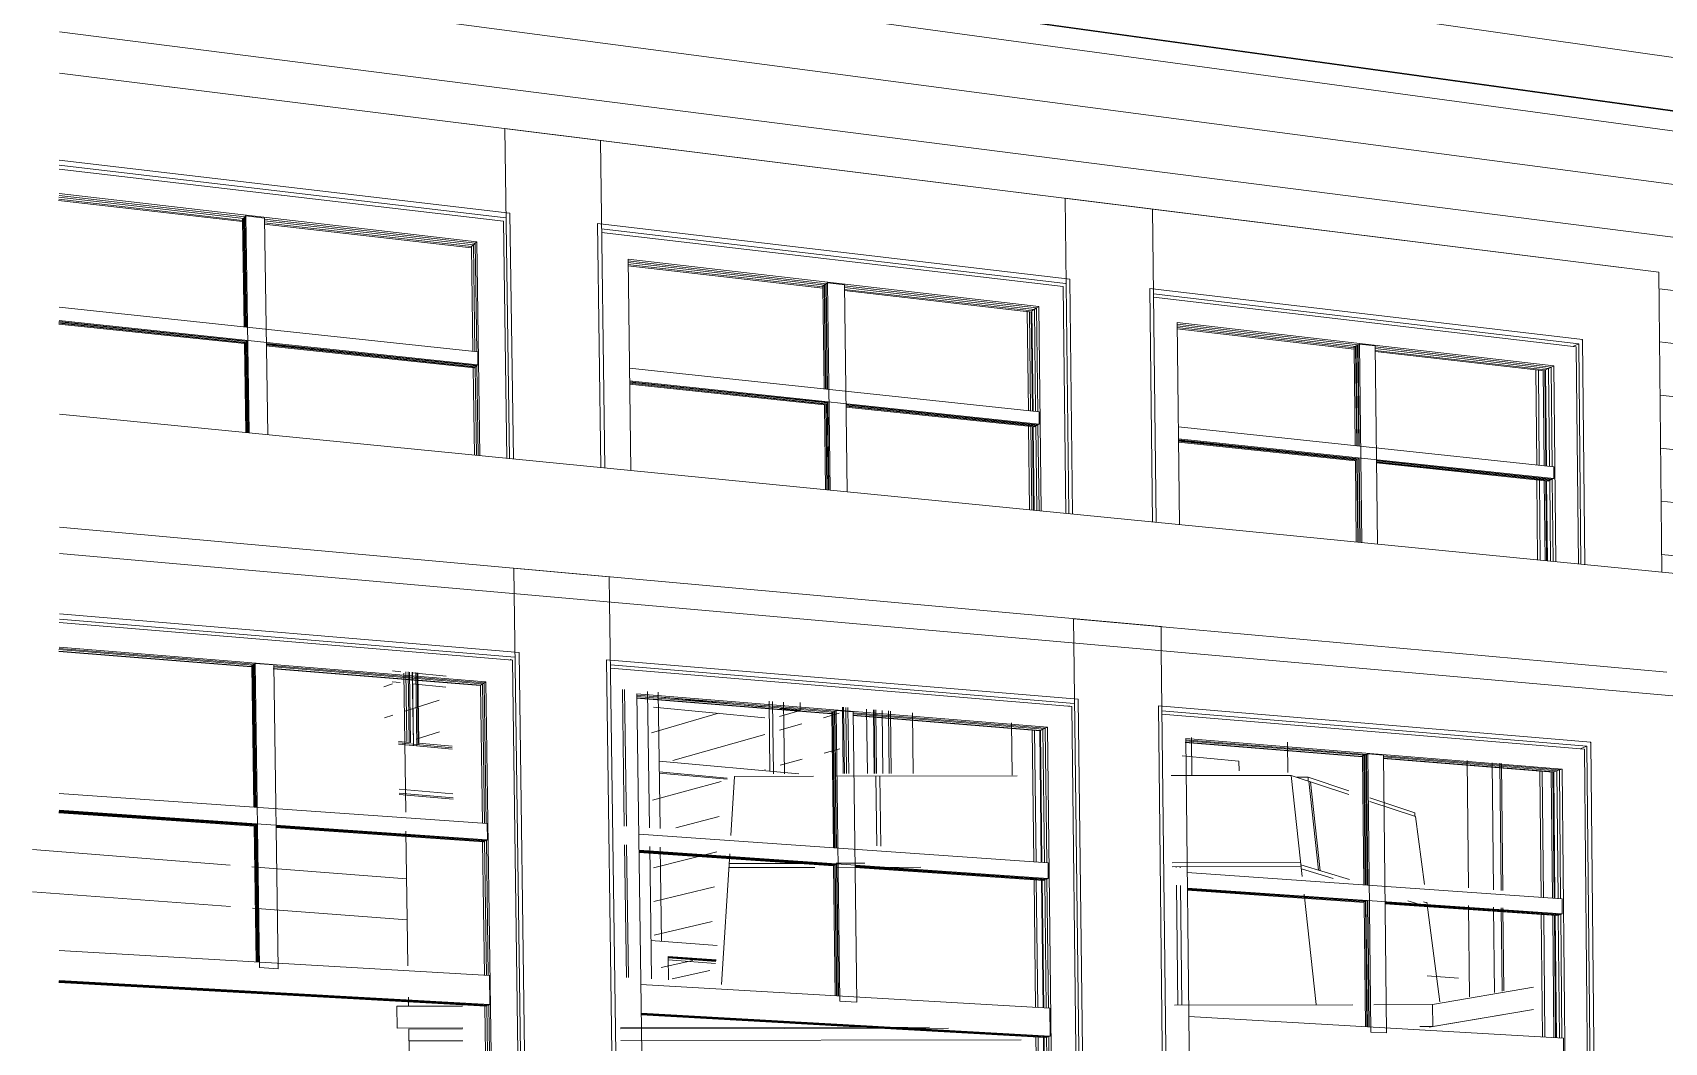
# Model space of a CAD drawing. Header units: inches. Extents: x 490.8 to 498.2, y -67.1 to -6.9.
# Drawn here: x 493.9886 to 494.2692, y -56.0626 to -55.889 of the extents above; entities that cross this region are included whole.
import ezdxf

# ---------------------------------------------------------------- set-up
doc = ezdxf.new("R2010")
doc.units = ezdxf.units.IN
doc.header["$MEASUREMENT"] = 0
for name, color, linetype, lineweight in [('A-DOOR', 31, 'Continuous', 13), ('A-DOOR-FRAM', 31, 'Continuous', 9), ('A-GLAZ', 151, 'Continuous', 13), ('A-WALL', 113, 'Continuous', 13), ('A-WALL-PATT', 111, 'Continuous', 13), ('I-WALL', 2, 'Continuous', 13), ('L-SITE-WALL', 31, 'Continuous', 13), ('M-HVAC-CDFF', 50, 'Continuous', 9), ('Q-CASE', 31, 'Continuous', 9)]:
    doc.layers.add(name, color=color, linetype=linetype, lineweight=lineweight)

# ---------------------------------------------------------------- blocks, each defined once
blk = doc.blocks.new('FP_31-Back Patio1')
at = {"layer": 'A-WALL-PATT', "lineweight": 9}
blk.add_line((63.95379, -55.85368), (64.33869, -55.90862), dxfattribs=at)
blk = doc.blocks.new('FP_51-Back Patio1')
at = {"layer": 'A-WALL-PATT', "lineweight": 9}
for p, q in [((64.00959, -56.00144), (64.01104, -56.00096)), ((64.01318, -56.00565), (64.01909, -56.00373)), ((64.00967, -56.00679), (64.01112, -56.00632)), ((64.05561, -56.00937), (64.06715, -56.00597)), ((64.07763, -56.00893), (64.08143, -56.00785)), ((64.0852, -56.00677), (64.0879, -56.006)), ((64.01511, -56.01045), (64.01917, -56.00918)), ((64.05927, -56.01415), (64.07509, -56.00965)), ((64.08528, -56.01287), (64.08798, -56.01213)), ((64.07508, -56.01567), (64.07517, -56.01565)), ((64.07771, -56.01495), (64.08151, -56.01391)), ((64.05577, -56.02097), (64.06761, -56.01772)), ((64.05978, -56.02573), (64.06722, -56.02376)), ((64.05593, -56.03257), (64.06683, -56.0298)), ((64.056, -56.03837), (64.06644, -56.03582)), ((64.05608, -56.04416), (64.06606, -56.04182)), ((64.05728, -56.04971), (64.06272, -56.04849))]:
    blk.add_line(p, q, dxfattribs=at)
blk = doc.blocks.new('FP_57-Back Patio1')
at = {"layer": 'A-WALL-PATT', "lineweight": 9}
for p, q in [((63.95378, -55.86808), (64.33858, -55.92058)), ((63.95378, -55.87847), (64.33864, -55.92924)), ((63.95377, -55.88885), (64.3387, -55.93788)), ((64.22888, -55.93303), (64.33876, -55.94653)), ((64.22897, -55.94217), (64.33882, -55.95517)), ((64.22905, -55.95131), (64.33888, -55.96381)), ((64.22914, -55.96045), (64.33894, -55.97244)), ((64.22923, -55.96958), (64.339, -55.98107)), ((64.22931, -55.9787), (64.33906, -55.9897))]:
    blk.add_line(p, q, dxfattribs=at)
blk = doc.blocks.new('FP_59-Back Patio1')
at = {"layer": 'A-WALL-PATT', "lineweight": 9}
for p, q in [((64.09435, -56.0288), (64.0942, -56.01683)), ((64.09504, -56.02885), (64.09489, -56.01683)), ((64.08367, -56.0325), (64.0689, -56.03253)), ((64.08366, -56.03181), (64.06894, -56.03183)), ((64.09231, -56.03179), (64.08738, -56.0318)), ((64.10195, -56.03247), (64.08739, -56.0325)), ((64.16725, -56.03166), (64.14513, -56.0317)), ((64.16733, -56.03235), (64.14514, -56.03239)), ((64.14583, -56.0325), (64.14583, -56.03239)), ((64.14652, -56.03255), (64.14652, -56.03239)), ((64.1461, -56.05612), (64.14587, -56.03556)), ((64.14679, -56.05612), (64.14656, -56.03561)), ((64.15065, -56.13331), (64.15047, -56.11783)), ((64.15134, -56.13331), (64.15116, -56.11783)), ((64.09078, -56.13404), (64.06248, -56.13405)), ((64.09078, -56.13335), (64.06252, -56.13336)), ((64.17834, -56.1333), (64.1477, -56.13331)), ((64.17841, -56.13399), (64.1477, -56.13401)), ((64.09114, -56.16194), (64.06072, -56.16195)), ((64.18146, -56.16192), (64.14802, -56.16193)), ((64.09115, -56.16263), (64.06067, -56.16264)), ((64.16037, -56.16262), (64.14803, -56.16262)), ((64.15098, -56.16288), (64.15098, -56.16262)), ((64.15167, -56.16286), (64.15167, -56.16262))]:
    blk.add_line(p, q, dxfattribs=at)
blk = doc.blocks.new('FP_60-Back Patio1')
at = {"layer": 'A-WALL-PATT', "lineweight": 9}
for p, q in [((64.17031, -56.03299), (64.16864, -56.01769)), ((64.17059, -56.03307), (64.16892, -56.01779)), ((64.17565, -56.03459), (64.1673, -56.03208)), ((64.17283, -56.03441), (64.16737, -56.03277)), ((64.18904, -56.03927), (64.18566, -56.03826)), ((64.18895, -56.03861), (64.18839, -56.03844)), ((64.17954, -56.13334), (64.17833, -56.13322)), ((64.17959, -56.13402), (64.17841, -56.13391)), ((64.18152, -56.16171), (64.18144, -56.16171))]:
    blk.add_line(p, q, dxfattribs=at)
blk = doc.blocks.new('FP_65-Back Patio1')
at = {"layer": 'M-HVAC-CDFF'}
blk.add_line((64.11763, -56.01667), (64.11752, -56.00763), dxfattribs=at)
blk = doc.blocks.new('FP_66-Back Patio1')
at = {"layer": 'M-HVAC-CDFF'}
blk.add_line((64.14846, -56.01016), (64.14853, -56.01657), dxfattribs=at)

msp = doc.modelspace()

# ---------------------------------------------------------------- linework, layer by layer
at = {"layer": 'A-DOOR'}
for p, q in [((494.05293, -56.01088), (494.05275, -55.99887)), ((494.05295, -56.01088), (494.05277, -55.99887)), ((494.05336, -56.01092), (494.05319, -55.99891)), ((494.0536, -56.01103), (494.05343, -55.99893)), ((494.05407, -56.01132), (494.05389, -55.99897)), ((494.05411, -56.01157), (494.05393, -55.99897)), ((494.0545, -55.99902), (494.05469, -56.01163)), ((494.05472, -55.99904), (494.0549, -56.0114)), ((494.05482, -55.99904), (494.05499, -56.01117)), ((494.05152, -56.01084), (494.05347, -56.01101)), ((494.05153, -56.01109), (494.06077, -56.01193)), ((494.05351, -56.01102), (494.0536, -56.01103)), ((494.05489, -56.01114), (494.05497, -56.01115)), ((494.05497, -56.01115), (494.06076, -56.01168))]:
    msp.add_line(p, q, dxfattribs=at)
at = {"layer": 'A-DOOR', "lineweight": 9}
for p, q in [((494.06077, -56.01218), (494.05154, -56.01134)), ((494.05165, -56.01904), (494.06088, -56.01984)), ((494.06088, -56.01986), (494.05165, -56.01906)), ((494.06089, -56.02054), (494.05165, -56.01975)), ((494.05165, -56.02), (494.06089, -56.0208))]:
    msp.add_line(p, q, dxfattribs=at)
at = {"layer": 'A-DOOR-FRAM'}
for p, q in [((494.19605, -56.01426), (494.18626, -56.01331)), ((494.19606, -56.01591), (494.19605, -56.01426))]:
    msp.add_line(p, q, dxfattribs=at)
at = {"layer": 'A-GLAZ', "lineweight": 9}
for p, q in [((494.08624, -55.90755), (493.99319, -55.89599)), ((494.18119, -55.91935), (494.0698, -55.90551)), ((494.0698, -55.90551), (494.0706, -55.96219)), ((494.08701, -55.96381), (494.08624, -55.90755)), ((494.06956, -55.9214), (493.99317, -55.91246)), ((493.99318, -55.91091), (494.07069, -55.92004)), ((493.99318, -55.91182), (494.06996, -55.92083)), ((494.02466, -55.92148), (493.99307, -55.91785)), ((494.02469, -55.92128), (493.9931, -55.91765)), ((493.99312, -55.9173), (494.0249, -55.92095)), ((494.02511, -55.92067), (493.99314, -55.91699)), ((494.02511, -55.92067), (493.99314, -55.91699)), ((493.99314, -55.91699), (494.02511, -55.92067)), ((493.99317, -55.91667), (494.06501, -55.92495)), ((494.26827, -55.93017), (494.16615, -55.91748)), ((494.16615, -55.91748), (494.16679, -55.97168)), ((494.07069, -55.92004), (494.07129, -55.96226)), ((494.18181, -55.97316), (494.18119, -55.91935)), ((494.06404, -55.92599), (494.02842, -55.92191)), ((494.06406, -55.9258), (494.02844, -55.92171)), ((494.02846, -55.92136), (494.0644, -55.92549)), ((494.0647, -55.92522), (494.02848, -55.92106)), ((494.0647, -55.92522), (494.02848, -55.92106)), ((494.02848, -55.92106), (494.0647, -55.92522)), ((494.07013, -55.96214), (494.06956, -55.9214)), ((494.08633, -55.96374), (494.08575, -55.92181)), ((494.08575, -55.92181), (494.16694, -55.93137)), ((494.08644, -55.92276), (494.16624, -55.93213)), ((494.16582, -55.93267), (494.08644, -55.92338)), ((494.06406, -55.9258), (494.0647, -55.92522)), ((494.06432, -55.9438), (494.06406, -55.9258)), ((494.0647, -55.92522), (494.0644, -55.92549)), ((494.0644, -55.92549), (494.06466, -55.94385)), ((494.0647, -55.92522), (494.06501, -55.92495)), ((494.06496, -55.94388), (494.0647, -55.92522)), ((494.06496, -55.94388), (494.0647, -55.92522)), ((494.0647, -55.92522), (494.06496, -55.94388)), ((494.06501, -55.92495), (494.06553, -55.96169)), ((494.12448, -55.93293), (494.09093, -55.92908)), ((494.1245, -55.93273), (494.09095, -55.92888)), ((494.09097, -55.92854), (494.12478, -55.93243)), ((494.12506, -55.93217), (494.09098, -55.92825)), ((494.12506, -55.93217), (494.09098, -55.92825)), ((494.09098, -55.92825), (494.12506, -55.93217)), ((494.09149, -55.96425), (494.091, -55.92794)), ((494.091, -55.92794), (494.16165, -55.93608)), ((494.16694, -55.93137), (494.16742, -55.97174)), ((494.26876, -55.98174), (494.26827, -55.93017)), ((494.16042, -55.93705), (494.12816, -55.93335)), ((494.16044, -55.93686), (494.12818, -55.93316)), ((494.1282, -55.93282), (494.16087, -55.93658)), ((494.16125, -55.93634), (494.12821, -55.93253)), ((494.16125, -55.93634), (494.12821, -55.93253)), ((494.12821, -55.93253), (494.16125, -55.93634)), ((494.16628, -55.97163), (494.16582, -55.93267)), ((494.18119, -55.9731), (494.18073, -55.93299)), ((494.18073, -55.93299), (494.25516, -55.94176)), ((494.18135, -55.9339), (494.25449, -55.94248)), ((494.25405, -55.943), (494.18135, -55.93449)), ((494.15985, -55.95394), (494.15964, -55.93691)), ((494.16022, -55.95398), (494.16002, -55.93696)), ((494.16002, -55.93696), (494.16022, -55.95398)), ((494.16053, -55.95405), (494.16033, -55.93703)), ((494.16044, -55.93686), (494.16125, -55.93634)), ((494.16064, -55.95408), (494.16044, -55.93686)), ((494.16125, -55.93634), (494.16087, -55.93658)), ((494.16087, -55.93658), (494.16108, -55.95413)), ((494.16125, -55.93634), (494.16165, -55.93608)), ((494.16146, -55.95418), (494.16125, -55.93634)), ((494.16146, -55.95418), (494.16125, -55.93634)), ((494.16125, -55.93634), (494.16146, -55.95418)), ((494.16165, -55.93608), (494.16206, -55.97121)), ((494.21584, -55.94341), (494.18538, -55.93991)), ((494.21586, -55.94322), (494.1854, -55.93972)), ((494.18541, -55.9394), (494.2162, -55.94294)), ((494.21654, -55.9427), (494.18542, -55.93912)), ((494.21654, -55.9427), (494.18542, -55.93912)), ((494.18542, -55.93912), (494.21654, -55.9427)), ((494.18583, -55.97356), (494.18543, -55.93882)), ((494.18543, -55.93882), (494.25021, -55.94629)), ((494.21947, -55.94331), (494.2493, -55.94674)), ((494.24974, -55.94652), (494.21948, -55.94304)), ((494.24974, -55.94652), (494.21948, -55.94304)), ((494.21948, -55.94304), (494.24974, -55.94652)), ((494.25359, -55.94293), (494.25449, -55.94248)), ((494.25442, -55.98032), (494.25405, -55.943)), ((494.25449, -55.94248), (494.25486, -55.98037)), ((494.25503, -55.94182), (494.25516, -55.94176)), ((494.25516, -55.94176), (494.25554, -55.98044)), ((494.06521, -55.96165), (494.06499, -55.94625)), ((494.06521, -55.96165), (494.06499, -55.94625)), ((494.06499, -55.94625), (494.06521, -55.96165)), ((494.24865, -55.94717), (494.21945, -55.94382)), ((494.24878, -55.947), (494.21946, -55.94363)), ((494.24974, -55.94652), (494.25021, -55.94629)), ((494.25021, -55.94629), (494.25054, -55.97994)), ((494.06457, -55.96157), (494.06436, -55.94662)), ((494.0647, -55.94644), (494.06491, -55.96161)), ((494.24726, -55.96326), (494.2471, -55.94694)), ((494.2477, -55.96332), (494.24754, -55.947)), ((494.24754, -55.947), (494.2477, -55.96332)), ((494.24853, -55.96344), (494.24837, -55.94713)), ((494.24877, -55.94711), (494.24865, -55.94717)), ((494.24881, -55.96347), (494.24865, -55.94717)), ((494.24878, -55.947), (494.24974, -55.94652)), ((494.24895, -55.9635), (494.24878, -55.947)), ((494.24974, -55.94652), (494.2493, -55.94674)), ((494.2493, -55.94674), (494.24946, -55.96356)), ((494.24991, -55.96361), (494.24974, -55.94652)), ((494.24991, -55.96361), (494.24974, -55.94652)), ((494.24974, -55.94652), (494.24991, -55.96361)), ((494.16005, -55.97094), (494.15988, -55.95663)), ((494.16042, -55.97099), (494.16025, -55.95668)), ((494.16025, -55.95668), (494.16042, -55.97099)), ((494.16074, -55.97105), (494.16056, -55.95674)), ((494.16085, -55.97107), (494.16067, -55.95677)), ((494.16111, -55.95661), (494.16128, -55.97112)), ((494.16167, -55.97117), (494.16149, -55.95644)), ((494.16167, -55.97117), (494.16149, -55.95644)), ((494.16149, -55.95644), (494.16167, -55.97117)), ((494.24742, -55.97957), (494.24728, -55.96585)), ((494.24786, -55.97962), (494.24773, -55.9659)), ((494.24773, -55.9659), (494.24786, -55.97962)), ((494.24949, -55.96593), (494.24963, -55.97984)), ((494.25008, -55.97989), (494.24994, -55.96578)), ((494.25008, -55.97989), (494.24994, -55.96578)), ((494.24994, -55.96578), (494.25008, -55.97989)), ((494.24869, -55.97973), (494.24856, -55.96602)), ((494.24897, -55.97976), (494.24884, -55.96605)), ((494.24911, -55.97978), (494.24897, -55.96608)), ((494.08777, -55.98255), (493.9932, -55.97403)), ((494.07141, -55.98546), (494.07135, -55.98107)), ((494.18265, -55.99111), (494.07135, -55.98107)), ((494.08777, -55.98255), (494.08783, -55.98691)), ((494.07397, -56.16831), (494.07141, -55.98546)), ((494.08783, -55.98691), (494.09031, -56.1684)), ((494.07111, -55.99688), (493.99318, -55.99041)), ((493.99319, -55.98982), (494.07151, -55.99634)), ((493.9932, -55.98894), (494.07224, -55.99555)), ((494.16767, -55.99395), (494.16762, -55.98975)), ((494.26966, -55.99895), (494.16762, -55.98975)), ((494.18265, -55.99111), (494.1827, -55.99527)), ((494.16974, -56.16883), (494.16767, -55.99395)), ((494.02623, -55.99805), (493.99308, -55.99537)), ((494.02626, -55.99799), (493.99311, -55.99531)), ((493.99313, -55.99506), (494.02648, -55.99776)), ((494.02669, -55.99756), (493.99316, -55.99485)), ((494.02669, -55.99756), (493.99316, -55.99485)), ((493.99316, -55.99485), (494.02669, -55.99756)), ((493.99318, -55.99462), (494.06655, -56.00058)), ((494.07072, -55.99684), (494.07084, -55.99676)), ((494.07084, -55.99673), (494.07084, -55.99685)), ((494.07224, -55.99555), (494.07466, -56.16832)), ((494.1827, -55.99527), (494.18469, -56.16892)), ((494.06558, -56.00123), (494.02999, -55.99836)), ((494.06561, -56.00117), (494.03002, -55.99829)), ((494.03004, -55.99805), (494.06595, -56.00096)), ((494.06624, -56.00077), (494.03005, -55.99784)), ((494.06624, -56.00077), (494.03005, -55.99784)), ((494.03005, -55.99784), (494.06624, -56.00077)), ((494.07351, -56.16831), (494.07111, -55.99688)), ((494.08963, -56.1684), (494.08729, -55.99681)), ((494.08729, -55.99681), (494.16842, -56.00359)), ((494.08797, -55.99771), (494.16771, -56.00435)), ((494.16729, -56.00486), (494.08797, -55.99828)), ((494.06561, -56.00117), (494.06624, -56.00077)), ((494.06594, -56.02488), (494.06561, -56.00117)), ((494.06624, -56.00077), (494.06595, -56.00096)), ((494.06595, -56.00096), (494.06629, -56.02491)), ((494.06655, -56.00058), (494.06624, -56.00077)), ((494.06659, -56.02493), (494.06624, -56.00077)), ((494.06659, -56.02493), (494.06624, -56.00077)), ((494.06624, -56.00077), (494.06659, -56.02493)), ((494.06655, -56.00058), (494.06892, -56.16828)), ((494.09034, -56.02541), (494.09002, -56.0019)), ((494.09038, -56.00193), (494.0907, -56.02544)), ((494.09468, -56.02572), (494.09436, -56.00226)), ((494.0965, -56.02583), (494.09618, -56.00239)), ((494.12597, -56.00611), (494.09245, -56.0034)), ((494.126, -56.00606), (494.09248, -56.00334)), ((494.12656, -56.00566), (494.0925, -56.0029)), ((494.12656, -56.00566), (494.0925, -56.0029)), ((494.0925, -56.0029), (494.12656, -56.00566)), ((494.0925, -56.00311), (494.12628, -56.00584)), ((494.09477, -56.16842), (494.09253, -56.00268)), ((494.09253, -56.00268), (494.16312, -56.00841)), ((494.12806, -56.00497), (494.12821, -56.01639)), ((494.12821, -56.01639), (494.12806, -56.00497)), ((494.12858, -56.01639), (494.12843, -56.005)), ((494.12881, -56.00504), (494.12895, -56.01639)), ((494.16671, -56.0048), (494.16687, -56.00473)), ((494.16687, -56.00471), (494.16687, -56.00482)), ((494.16923, -56.16883), (494.16729, -56.00486)), ((494.16842, -56.00359), (494.17036, -56.16884)), ((494.18407, -56.16891), (494.18219, -56.00475)), ((494.18219, -56.00475), (494.25657, -56.01097)), ((494.16188, -56.00902), (494.12965, -56.00641)), ((494.16191, -56.00896), (494.12968, -56.00635)), ((494.12969, -56.00612), (494.16234, -56.00876)), ((494.16272, -56.00859), (494.12971, -56.00591)), ((494.16272, -56.00859), (494.12971, -56.00591)), ((494.12971, -56.00591), (494.16272, -56.00859)), ((494.13216, -56.01638), (494.13202, -56.0053)), ((494.13483, -56.01638), (494.13469, -56.00552)), ((494.13576, -56.00561), (494.13589, -56.01638)), ((494.13589, -56.01638), (494.13576, -56.00561)), ((494.13613, -56.00565), (494.13627, -56.01638)), ((494.14004, -56.01637), (494.13991, -56.00595)), ((494.18281, -56.0056), (494.25589, -56.01169)), ((494.25545, -56.01218), (494.18281, -56.00615)), ((494.16077, -56.03148), (494.1605, -56.00886)), ((494.16115, -56.03152), (494.16088, -56.00889)), ((494.16088, -56.00889), (494.16115, -56.03152)), ((494.16206, -56.03161), (494.16179, -56.009)), ((494.16191, -56.00896), (494.16272, -56.00859)), ((494.16218, -56.03163), (494.16191, -56.00896)), ((494.16272, -56.00859), (494.16234, -56.00876)), ((494.16234, -56.00876), (494.16262, -56.03167)), ((494.16312, -56.00841), (494.16272, -56.00859)), ((494.163, -56.0317), (494.16272, -56.00859)), ((494.163, -56.0317), (494.16272, -56.00859)), ((494.16272, -56.00859), (494.163, -56.0317)), ((494.16312, -56.00841), (494.16503, -56.16881)), ((494.18686, -56.01075), (494.21763, -56.01324)), ((494.21797, -56.01307), (494.18687, -56.01055)), ((494.21797, -56.01307), (494.18687, -56.01055)), ((494.18687, -56.01055), (494.21797, -56.01307)), ((494.18869, -56.16894), (494.18689, -56.01034)), ((494.18689, -56.01034), (494.25162, -56.01559)), ((494.21727, -56.01349), (494.18683, -56.01103)), ((494.21729, -56.01344), (494.18685, -56.01098)), ((494.2209, -56.0135), (494.2507, -56.01592)), ((494.25115, -56.01576), (494.22091, -56.01331)), ((494.25115, -56.01576), (494.22091, -56.01331)), ((494.22091, -56.01331), (494.25115, -56.01576)), ((494.25471, -56.01211), (494.25589, -56.01169)), ((494.25699, -56.16931), (494.25545, -56.01218)), ((494.25589, -56.01169), (494.25743, -56.16931)), ((494.25657, -56.01097), (494.25643, -56.01101)), ((494.25657, -56.01097), (494.25811, -56.16932)), ((494.25005, -56.01614), (494.22087, -56.01378)), ((494.25018, -56.0161), (494.22089, -56.01373)), ((494.248, -56.03761), (494.24778, -56.01592)), ((494.24844, -56.03764), (494.24822, -56.01596)), ((494.24822, -56.01596), (494.24844, -56.03764)), ((494.24998, -56.03778), (494.24977, -56.01611)), ((494.25017, -56.0161), (494.25005, -56.01614)), ((494.25026, -56.0378), (494.25005, -56.01614)), ((494.25018, -56.0161), (494.25115, -56.01576)), ((494.2504, -56.03782), (494.25018, -56.0161)), ((494.25115, -56.01576), (494.2507, -56.01592)), ((494.2507, -56.01592), (494.25092, -56.03786)), ((494.25162, -56.01559), (494.25115, -56.01576)), ((494.25137, -56.0379), (494.25115, -56.01576)), ((494.25137, -56.0379), (494.25115, -56.01576)), ((494.25115, -56.01576), (494.25137, -56.0379)), ((494.25162, -56.01559), (494.25314, -56.16929)), ((494.06631, -56.05103), (494.06599, -56.0281)), ((494.06633, -56.02802), (494.06666, -56.05105)), ((494.06696, -56.05107), (494.06663, -56.02786)), ((494.06696, -56.05107), (494.06663, -56.02786)), ((494.06663, -56.02786), (494.06696, -56.05107)), ((494.0907, -56.05143), (494.09039, -56.02862)), ((494.09075, -56.02865), (494.09106, -56.05145)), ((494.09503, -56.05168), (494.09472, -56.02892)), ((494.09676, -56.04522), (494.09654, -56.02903)), ((494.16107, -56.05652), (494.16081, -56.03457)), ((494.16145, -56.05654), (494.16119, -56.0346)), ((494.16119, -56.0346), (494.16145, -56.05654)), ((494.16236, -56.05662), (494.1621, -56.03469)), ((494.16248, -56.05664), (494.16221, -56.03471)), ((494.16265, -56.03464), (494.16291, -56.05667)), ((494.1633, -56.0567), (494.16303, -56.0345)), ((494.1633, -56.0567), (494.16303, -56.0345)), ((494.16303, -56.0345), (494.1633, -56.0567)), ((494.24824, -56.06161), (494.24803, -56.04057)), ((494.24868, -56.06164), (494.24847, -56.0406)), ((494.24847, -56.0406), (494.24868, -56.06164)), ((494.25022, -56.06175), (494.25001, -56.04073)), ((494.2505, -56.06177), (494.25029, -56.04076)), ((494.25064, -56.06179), (494.25043, -56.04077)), ((494.25095, -56.04071), (494.25116, -56.06182)), ((494.2516, -56.06185), (494.25139, -56.04058)), ((494.2516, -56.06185), (494.25139, -56.04058)), ((494.25139, -56.04058), (494.2516, -56.06185)), ((494.10629, -56.04593), (494.0949, -56.04509)), ((494.1061, -56.04867), (494.09789, -56.04807)), ((494.10612, -56.04851), (494.0979, -56.04791)), ((494.10611, -56.04861), (494.0979, -56.04802)), ((494.0979, -56.04802), (494.10611, -56.04861)), ((494.0979, -56.04802), (494.10611, -56.04861)), ((494.09797, -56.05185), (494.09791, -56.0478)), ((494.09791, -56.0478), (494.10614, -56.0484)), ((494.06797, -56.16827), (494.06639, -56.05636)), ((494.06673, -56.0563), (494.06831, -56.16828)), ((494.06861, -56.16828), (494.06703, -56.05617)), ((494.06861, -56.16828), (494.06703, -56.05617)), ((494.06703, -56.05617), (494.06861, -56.16828)), ((494.16242, -56.16864), (494.16114, -56.06163)), ((494.16279, -56.16864), (494.16151, -56.06165)), ((494.16151, -56.06165), (494.16279, -56.16864)), ((494.1637, -56.16865), (494.16242, -56.06173)), ((494.16381, -56.1688), (494.16254, -56.06174)), ((494.16297, -56.06169), (494.16425, -56.1688)), ((494.16463, -56.1688), (494.16335, -56.06157)), ((494.16463, -56.1688), (494.16335, -56.06157)), ((494.16335, -56.06157), (494.16463, -56.1688))]:
    msp.add_line(p, q, dxfattribs=at)
at = {"layer": 'A-GLAZ'}
for p, q in [((494.0247, -55.92111), (494.02485, -55.92094)), ((494.0249, -55.92095), (494.02485, -55.92094)), ((494.02485, -55.92094), (494.02513, -55.93963)), ((494.0249, -55.92089), (494.02506, -55.92072)), ((494.02519, -55.93964), (494.0249, -55.92089)), ((494.02511, -55.92073), (494.02506, -55.92072)), ((494.02506, -55.92072), (494.02534, -55.93966)), ((494.02511, -55.92067), (494.02526, -55.9205)), ((494.0254, -55.93966), (494.02511, -55.92067)), ((494.02849, -55.92088), (494.02526, -55.9205)), ((494.02526, -55.9205), (494.02583, -55.95777)), ((494.02904, -55.95808), (494.02849, -55.92088)), ((494.02498, -55.93961), (494.0247, -55.92111)), ((494.12479, -55.93237), (494.12499, -55.93222)), ((494.12506, -55.93223), (494.12499, -55.93222)), ((494.12499, -55.93222), (494.12523, -55.95031)), ((494.12506, -55.93217), (494.12527, -55.93202)), ((494.1253, -55.95032), (494.12506, -55.93217)), ((494.12822, -55.93236), (494.12527, -55.93202)), ((494.12527, -55.93202), (494.12573, -55.9676)), ((494.12451, -55.93257), (494.12472, -55.93242)), ((494.12473, -55.95025), (494.12451, -55.93257)), ((494.12478, -55.93243), (494.12472, -55.93242)), ((494.12472, -55.93242), (494.12494, -55.95028)), ((494.12501, -55.95028), (494.12479, -55.93237)), ((494.12867, -55.96791), (494.12822, -55.93236)), ((494.06514, -55.94391), (493.99315, -55.93623)), ((494.02502, -55.94247), (493.9931, -55.93911)), ((494.02522, -55.94227), (493.99312, -55.93889)), ((493.99312, -55.93894), (494.02522, -55.94233)), ((493.99313, -55.93872), (494.02543, -55.94213)), ((494.02543, -55.94207), (493.99314, -55.93866)), ((493.99315, -55.93849), (494.06517, -55.9461)), ((494.02525, -55.9577), (494.02502, -55.94247)), ((494.02517, -55.94227), (494.02541, -55.95772)), ((494.02546, -55.95772), (494.02522, -55.94227)), ((494.02538, -55.94206), (494.02562, -55.95774)), ((494.02567, -55.95775), (494.02543, -55.94207)), ((494.06452, -55.94664), (494.02877, -55.94287)), ((494.06476, -55.94644), (494.02878, -55.94265)), ((494.02878, -55.9427), (494.0647, -55.94649)), ((494.02879, -55.94248), (494.06494, -55.9463)), ((494.06499, -55.94625), (494.0288, -55.94243)), ((494.21587, -55.94307), (494.21612, -55.94293)), ((494.21605, -55.95999), (494.21587, -55.94307)), ((494.2162, -55.94294), (494.21612, -55.94293)), ((494.21612, -55.94293), (494.2163, -55.96002)), ((494.2162, -55.94288), (494.21646, -55.94274)), ((494.21639, -55.96003), (494.2162, -55.94288)), ((494.21654, -55.94275), (494.21646, -55.94274)), ((494.21646, -55.94274), (494.21664, -55.96006)), ((494.21654, -55.9427), (494.21679, -55.94256)), ((494.21672, -55.96007), (494.21654, -55.9427)), ((494.21949, -55.94287), (494.21679, -55.94256)), ((494.21679, -55.94256), (494.21716, -55.97665)), ((494.21985, -55.97691), (494.21949, -55.94287)), ((494.06494, -55.9463), (494.06494, -55.94624)), ((494.06517, -55.9461), (494.06499, -55.94625)), ((494.06517, -55.9461), (494.06514, -55.94391)), ((494.0647, -55.94649), (494.06452, -55.94664)), ((494.0647, -55.94649), (494.0647, -55.94644)), ((494.06494, -55.9463), (494.06476, -55.94644)), ((494.16169, -55.95421), (494.09124, -55.94669)), ((494.12533, -55.95262), (494.09126, -55.94902)), ((494.09126, -55.94908), (494.12532, -55.95267)), ((494.09127, -55.94886), (494.16172, -55.95631)), ((494.12477, -55.95299), (494.09124, -55.94945)), ((494.12505, -55.9528), (494.09125, -55.94924)), ((494.09125, -55.94929), (494.12504, -55.95286)), ((494.12495, -55.96754), (494.12477, -55.95299)), ((494.12498, -55.9528), (494.12517, -55.96756)), ((494.12524, -55.96757), (494.12505, -55.9528)), ((494.12526, -55.95261), (494.12545, -55.96759)), ((494.12552, -55.9676), (494.12533, -55.95262)), ((494.12845, -55.95322), (494.16111, -55.95666)), ((494.16089, -55.9568), (494.12845, -55.95338)), ((494.12846, -55.95301), (494.16142, -55.95648)), ((494.16119, -55.95662), (494.12846, -55.95316)), ((494.16149, -55.95644), (494.12847, -55.95295)), ((494.16172, -55.95631), (494.16169, -55.95421)), ((494.16111, -55.95666), (494.16089, -55.9568)), ((494.16111, -55.95666), (494.16111, -55.95661)), ((494.16142, -55.95648), (494.16119, -55.95662)), ((494.16142, -55.95648), (494.16141, -55.95643)), ((494.16172, -55.95631), (494.16149, -55.95644)), ((494.25018, -55.96365), (494.18563, -55.95676)), ((494.21607, -55.96261), (494.18563, -55.9594)), ((494.21641, -55.96244), (494.18564, -55.9592)), ((494.18564, -55.95925), (494.21641, -55.9625)), ((494.18565, -55.95884), (494.2502, -55.96566)), ((494.21675, -55.96228), (494.18565, -55.95899)), ((494.18565, -55.95904), (494.21675, -55.96233)), ((494.21622, -55.97654), (494.21607, -55.96261)), ((494.21633, -55.96243), (494.21648, -55.97657)), ((494.21656, -55.97658), (494.21641, -55.96244)), ((494.21666, -55.96227), (494.21682, -55.97661)), ((494.2169, -55.97662), (494.21675, -55.96228)), ((494.24958, -55.96594), (494.21968, -55.96279)), ((494.21968, -55.96284), (494.24949, -55.96598)), ((494.24922, -55.96611), (494.21968, -55.96299)), ((494.24994, -55.96578), (494.21969, -55.96259)), ((494.21969, -55.96264), (494.24985, -55.96582)), ((494.24949, -55.96598), (494.24949, -55.96593)), ((494.24985, -55.96582), (494.24958, -55.96594)), ((494.24985, -55.96582), (494.24985, -55.96577)), ((494.2502, -55.96566), (494.24994, -55.96578)), ((494.2502, -55.96566), (494.25018, -55.96365)), ((494.24949, -55.96598), (494.24922, -55.96611)), ((494.02627, -55.99787), (494.02643, -55.99776)), ((494.02664, -56.02212), (494.02627, -55.99787)), ((494.02643, -55.99776), (494.02679, -56.02214)), ((494.02648, -55.99776), (494.02643, -55.99776)), ((494.02648, -55.99772), (494.02664, -55.9976)), ((494.02685, -56.02214), (494.02648, -55.99772)), ((494.02664, -55.9976), (494.027, -56.02215)), ((494.02668, -55.99761), (494.02664, -55.9976)), ((494.02669, -55.99756), (494.02684, -55.99745)), ((494.02706, -56.02216), (494.02669, -55.99756)), ((494.02684, -55.99745), (494.02763, -56.04973)), ((494.03006, -55.99771), (494.02684, -55.99745)), ((494.03084, -56.04992), (494.03006, -55.99771)), ((494.1154, -56.01596), (494.11524, -56.00393)), ((494.11583, -56.00398), (494.11599, -56.01644)), ((494.11791, -56.01643), (494.11775, -56.00413)), ((494.128, -56.01639), (494.12785, -56.00495)), ((494.12806, -56.00497), (494.12821, -56.01639)), ((494.12601, -56.00594), (494.12622, -56.00584)), ((494.1263, -56.02911), (494.12601, -56.00594)), ((494.12622, -56.00584), (494.12651, -56.02913)), ((494.12628, -56.00584), (494.12622, -56.00584)), ((494.12629, -56.0058), (494.12649, -56.0057)), ((494.12658, -56.02914), (494.12629, -56.0058)), ((494.12649, -56.0057), (494.12679, -56.02916)), ((494.12656, -56.0057), (494.12649, -56.0057)), ((494.12656, -56.00566), (494.12677, -56.00555)), ((494.12686, -56.02916), (494.12656, -56.00566)), ((494.12677, -56.00555), (494.12741, -56.05552)), ((494.12971, -56.00579), (494.12677, -56.00555)), ((494.13035, -56.05569), (494.12971, -56.00579)), ((494.13332, -56.01638), (494.13318, -56.0054)), ((494.13343, -56.01638), (494.13329, -56.00541)), ((494.13359, -56.00543), (494.13373, -56.01638)), ((494.21729, -56.01333), (494.21755, -56.01323)), ((494.21753, -56.03552), (494.21729, -56.01333)), ((494.21755, -56.01323), (494.21778, -56.03554)), ((494.21763, -56.01324), (494.21755, -56.01323)), ((494.21763, -56.0132), (494.21788, -56.0131)), ((494.21787, -56.03554), (494.21763, -56.0132)), ((494.21788, -56.0131), (494.21812, -56.03556)), ((494.21797, -56.01311), (494.21788, -56.0131)), ((494.21797, -56.01307), (494.21822, -56.01297)), ((494.21821, -56.03557), (494.21797, -56.01307)), ((494.21822, -56.01297), (494.21873, -56.06081)), ((494.22092, -56.01319), (494.21822, -56.01297)), ((494.22142, -56.06096), (494.22092, -56.01319)), ((494.12036, -56.01642), (494.09633, -56.01423)), ((494.10803, -56.01736), (494.09634, -56.01631)), ((494.09635, -56.01609), (494.10806, -56.01715)), ((494.06677, -56.02495), (493.99316, -56.01978)), ((494.02669, -56.0254), (493.99311, -56.0231)), ((494.02689, -56.02527), (493.99313, -56.02295)), ((493.99313, -56.02299), (494.02689, -56.02531)), ((493.99314, -56.02284), (494.0271, -56.02518)), ((494.0271, -56.02514), (493.99315, -56.0228)), ((493.99316, -56.02269), (494.06681, -56.02777)), ((494.02704, -56.04874), (494.02669, -56.0254)), ((494.02684, -56.0253), (494.0272, -56.04875)), ((494.02725, -56.04875), (494.02689, -56.02527)), ((494.02705, -56.02517), (494.02741, -56.04876)), ((494.02746, -56.04877), (494.0271, -56.02514)), ((494.06615, -56.02811), (494.03044, -56.02566)), ((494.06639, -56.02799), (494.03045, -56.02552)), ((494.03045, -56.02555), (494.06633, -56.02802)), ((494.06663, -56.02786), (494.03046, -56.02537)), ((494.03046, -56.02541), (494.06657, -56.02789)), ((494.06681, -56.02777), (494.06677, -56.02495)), ((494.16323, -56.03171), (494.09284, -56.02678)), ((494.06633, -56.02802), (494.06615, -56.02811)), ((494.06657, -56.02789), (494.06639, -56.02799)), ((494.06681, -56.02777), (494.06663, -56.02786)), ((494.12634, -56.03225), (494.09285, -56.02995)), ((494.12662, -56.03213), (494.09286, -56.02981)), ((494.09286, -56.02984), (494.12662, -56.03216)), ((494.1269, -56.03201), (494.09287, -56.02967)), ((494.09287, -56.0297), (494.1269, -56.03204)), ((494.09288, -56.02956), (494.16326, -56.03441)), ((494.12663, -56.05455), (494.12634, -56.03225)), ((494.12655, -56.03216), (494.12684, -56.05456)), ((494.12691, -56.05457), (494.12662, -56.03213)), ((494.12683, -56.03204), (494.12712, -56.05458)), ((494.12719, -56.05459), (494.1269, -56.03201)), ((494.16243, -56.03473), (494.13002, -56.0325)), ((494.16273, -56.03461), (494.13003, -56.03236)), ((494.13003, -56.0324), (494.16265, -56.03464)), ((494.16303, -56.0345), (494.13004, -56.03223)), ((494.13004, -56.03226), (494.16296, -56.03453)), ((494.16326, -56.03441), (494.16323, -56.03171)), ((494.16265, -56.03464), (494.16243, -56.03473)), ((494.16296, -56.03453), (494.16273, -56.03461)), ((494.16326, -56.03441), (494.16303, -56.0345)), ((494.25164, -56.03792), (494.18714, -56.03339)), ((494.18717, -56.03606), (494.25166, -56.0405)), ((494.18715, -56.03633), (494.2179, -56.03844)), ((494.21756, -56.03852), (494.18715, -56.03643)), ((494.18716, -56.03619), (494.21824, -56.03833)), ((494.2179, -56.03841), (494.18716, -56.03629)), ((494.21824, -56.0383), (494.18717, -56.03616)), ((494.21779, -56.05987), (494.21756, -56.03852)), ((494.21781, -56.03844), (494.21804, -56.05989)), ((494.21813, -56.05989), (494.2179, -56.03841)), ((494.21815, -56.03833), (494.21838, -56.05991)), ((494.21847, -56.05992), (494.21824, -56.0383)), ((494.25068, -56.04079), (494.22116, -56.03876)), ((494.25104, -56.04069), (494.22117, -56.03863)), ((494.22117, -56.03867), (494.25095, -56.04071)), ((494.25139, -56.04058), (494.22118, -56.0385)), ((494.22118, -56.03853), (494.2513, -56.04061)), ((494.25166, -56.0405), (494.25164, -56.03792)), ((494.25095, -56.04071), (494.25068, -56.04079)), ((494.2513, -56.04061), (494.25104, -56.04069)), ((494.25166, -56.0405), (494.25139, -56.04058)), ((494.06714, -56.05109), (493.99315, -56.04677)), ((494.02763, -56.04973), (494.03084, -56.04992)), ((494.10605, -56.049), (494.09787, -56.04841)), ((494.09789, -56.04807), (494.1061, -56.04867)), ((494.06655, -56.05637), (493.99311, -56.05226)), ((494.06679, -56.05627), (493.99312, -56.05214)), ((493.99312, -56.05217), (494.06673, -56.0563)), ((493.99313, -56.05206), (494.06697, -56.05619)), ((494.06703, -56.05617), (493.99314, -56.05203)), ((493.99315, -56.05194), (494.06721, -56.05609)), ((494.06721, -56.05609), (494.06714, -56.05109)), ((494.16353, -56.05671), (494.09319, -56.05261)), ((494.12741, -56.05552), (494.13035, -56.05569)), ((494.06673, -56.0563), (494.06655, -56.05637)), ((494.06697, -56.05619), (494.06679, -56.05627)), ((494.06721, -56.05609), (494.06703, -56.05617)), ((494.16275, -56.06176), (494.09323, -56.05787)), ((494.16305, -56.06166), (494.09324, -56.05775)), ((494.09324, -56.05778), (494.16298, -56.06169)), ((494.16335, -56.06157), (494.09325, -56.05764)), ((494.09325, -56.05767), (494.16328, -56.06159)), ((494.09326, -56.05755), (494.16358, -56.0615)), ((494.16358, -56.0615), (494.16353, -56.05671)), ((494.25187, -56.06187), (494.18742, -56.05811)), ((494.21873, -56.06081), (494.22142, -56.06096)), ((494.16298, -56.06169), (494.16275, -56.06176)), ((494.16328, -56.06159), (494.16305, -56.06166)), ((494.16358, -56.0615), (494.16335, -56.06157)), ((494.25192, -56.06646), (494.25187, -56.06187))]:
    msp.add_line(p, q, dxfattribs=at)
at = {"layer": 'A-WALL'}
for p, q in [((493.9932, -55.86408), (494.37817, -55.91728)), ((494.37798, -55.91734), (493.9932, -55.86418)), ((493.99319, -55.89599), (494.26827, -55.93017)), ((494.26827, -55.93017), (494.26876, -55.98174)), ((494.37653, -55.99238), (493.99321, -55.95457)), ((493.9932, -55.97857), (494.37718, -56.01242)), ((494.05275, -56.02301), (494.05241, -55.99912)), ((494.10867, -56.027), (494.1093, -56.01688)), ((494.1093, -56.01688), (494.12289, -56.01685)), ((494.12661, -56.01685), (494.15793, -56.01678)), ((494.18438, -56.01673), (494.20504, -56.01669)), ((494.20693, -56.03406), (494.20504, -56.01669)), ((494.20504, -56.01669), (494.21496, -56.01998)), ((494.21855, -56.02117), (494.22642, -56.02378)), ((494.22642, -56.02378), (494.22795, -56.03545)), ((494.05302, -56.04151), (494.0528, -56.02627)), ((494.10704, -56.05264), (494.10847, -56.03015)), ((493.9886, -56.03671), (494.02265, -56.03924)), ((494.20934, -56.05608), (494.20727, -56.03711)), ((494.22835, -56.03847), (494.2306, -56.05561)), ((494.02643, -56.03952), (494.05302, -56.04151)), ((494.10507, -56.05023), (494.0986, -56.05165)), ((494.24672, -56.05693), (494.22879, -56.05995))]:
    msp.add_line(p, q, dxfattribs=at)
at = {"layer": 'I-WALL'}
msp.add_line((494.20448, -56.01621), (494.20442, -56.01099), dxfattribs=at)
at = {"layer": 'L-SITE-WALL'}
for p, q in [((494.02254, -56.0321), (493.9886, -56.02944)), ((494.05292, -56.03447), (494.02632, -56.03239)), ((494.05314, -56.04944), (494.05302, -56.04151)), ((494.05324, -56.05635), (494.05321, -56.05483)), ((494.05435, -56.13317), (494.05329, -56.06024))]:
    msp.add_line(p, q, dxfattribs=at)
at = {"layer": 'Q-CASE'}
for p, q in [((494.0519, -55.99886), (494.05047, -55.99872)), ((494.05973, -55.99962), (494.05391, -55.99905)), ((494.0504, -56.00061), (494.05182, -56.00074)), ((494.05384, -56.00094), (494.05966, -56.0015)), ((494.09538, -56.00494), (494.1145, -56.00678)), ((494.11457, -56.00496), (494.09545, -56.0031)), ((494.12062, -56.00554), (494.11707, -56.0052)), ((494.1206, -56.00416), (494.12062, -56.00554)), ((494.12062, -56.00554), (494.11702, -56.00658)), ((494.2355, -56.03604), (494.23527, -56.01413)), ((494.2398, -56.03636), (494.23958, -56.01452)), ((494.24112, -56.03646), (494.2409, -56.01461)), ((494.24142, -56.03648), (494.2412, -56.01464)), ((494.206, -56.01701), (494.20794, -56.017)), ((494.20794, -56.017), (494.21495, -56.01934)), ((494.20794, -56.017), (494.20795, -56.01766)), ((494.21854, -56.02053), (494.22631, -56.02312)), ((494.22631, -56.02312), (494.22632, -56.02375)), ((494.23569, -56.05478), (494.23553, -56.03903)), ((494.23998, -56.05403), (494.23983, -56.03934)), ((494.2413, -56.05379), (494.24115, -56.03944)), ((494.24159, -56.05374), (494.24145, -56.03946)), ((494.22844, -56.05113), (494.23381, -56.05154)), ((494.22934, -56.05609), (494.24668, -56.05308)), ((494.05122, -56.05636), (494.0625, -56.05634)), ((494.05128, -56.06011), (494.05122, -56.05636)), ((494.18495, -56.05616), (494.21564, -56.05611)), ((494.21927, -56.05611), (494.22934, -56.05609)), ((494.22934, -56.05609), (494.22938, -56.05985)), ((494.24672, -56.05693), (494.22938, -56.05985)), ((494.06256, -56.06009), (494.05128, -56.06011)), ((494.06254, -56.06028), (494.05329, -56.0603)), ((494.1461, -56.06016), (494.08971, -56.06024)), ((494.14283, -56.05998), (494.08972, -56.06006)), ((494.22938, -56.05985), (494.22714, -56.05986)), ((494.06257, -56.0623), (494.05332, -56.06231)), ((494.15859, -56.06216), (494.08974, -56.06226))]:
    msp.add_line(p, q, dxfattribs=at)

# ---------------------------------------------------------------- block references
at = {"layer": 'A-WALL', "lineweight": 9}
for name in ['FP_31-Back Patio1', 'FP_57-Back Patio1', 'FP_51-Back Patio1', 'FP_59-Back Patio1', 'FP_60-Back Patio1']:
    msp.add_blockref(name, (430.03942, 0), dxfattribs=at)
at = {"layer": 'M-HVAC-CDFF'}
for name in ['FP_65-Back Patio1', 'FP_66-Back Patio1']:
    msp.add_blockref(name, (430.03942, 0), dxfattribs=at)

doc.saveas('drawing.dxf')
